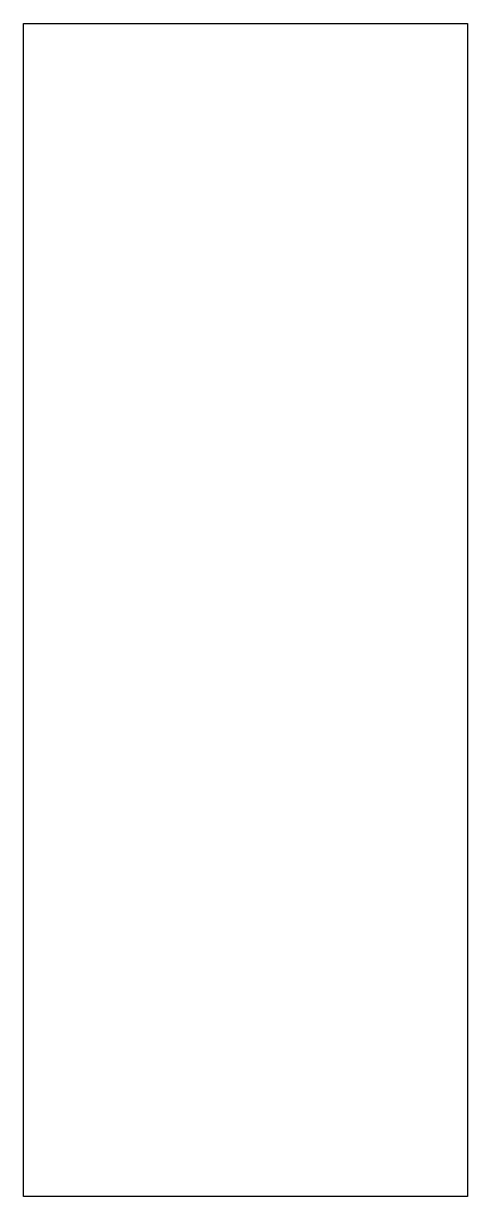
# Model space of a CAD drawing. Extents: x -183 to -5, y 20 to 490.
import ezdxf

# ---------------------------------------------------------------- set-up
doc = ezdxf.new("R2010")
doc.units = 0
doc.header["$MEASUREMENT"] = 0
doc.layers.add('VISIBLE', color=7, linetype='CONTINUOUS')

msp = doc.modelspace()

# ---------------------------------------------------------------- linework, layer by layer
at = {"layer": 'VISIBLE'}
for p, q in [((-183, 490.2), (-5, 490.2)), ((-183, 20.2), (-183, 490.2)), ((-5, 490.2), (-5, 20.2)), ((-5, 20.2), (-183, 20.2))]:
    msp.add_line(p, q, dxfattribs=at)

doc.saveas('drawing.dxf')
